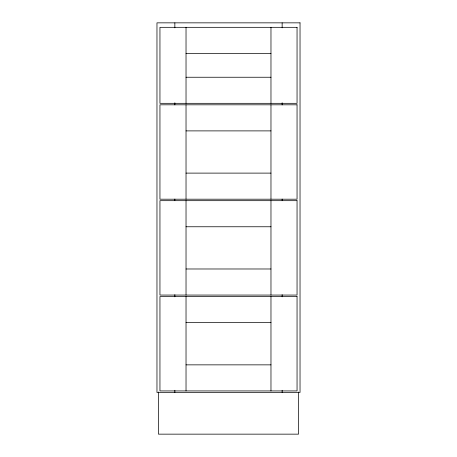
<?xml version="1.0" encoding="UTF-8"?>
<svg xmlns="http://www.w3.org/2000/svg" width="457" height="457" viewBox="0 0 457 457"><rect width="100%" height="100%" fill="white"/><g stroke="black" fill="none" stroke-linecap="round" stroke-linejoin="round"><path stroke-width="0.69" d="M186.028 53.4L270.972 53.4M186.028 77.244L270.972 77.244M186.028 130.891L270.972 130.891M186.028 173.112L270.972 173.112M186.028 226.763L270.972 226.763M186.028 268.984L270.972 268.984M186.028 322.631L270.972 322.631M186.028 364.857L270.972 364.857M298.541 392.02L298.541 434.15L158.459 434.15L158.459 392.02M282.146 22.85L282.146 27.843M282.146 102.756L282.146 104.899M282.146 199.075L282.146 200.503M282.146 294.679L282.146 296.822M282.146 390.284L282.146 392.426M270.972 27.323L270.972 103.322M270.972 104.813L270.972 199.195M270.972 200.68L270.972 295.062M270.972 296.553L270.972 390.935M186.028 27.323L186.028 103.322M186.028 104.813L186.028 199.195M186.028 200.68L186.028 295.062M186.028 296.553L186.028 390.935M174.854 22.85L174.854 27.843M174.854 102.756L174.854 104.899M174.854 199.075L174.854 200.503M174.854 294.679L174.854 296.822M174.854 390.284L174.854 392.426M300.032 22.85L156.968 22.85L156.968 392.426L300.032 392.426L300.032 22.85M297.05 27.323L159.95 27.323L159.95 103.322L297.05 103.322L297.05 27.323M297.05 104.813L159.95 104.813L159.95 199.195L297.05 199.195L297.05 104.813M297.05 200.68L159.95 200.68L159.95 295.062L297.05 295.062L297.05 200.68M297.05 296.553L159.95 296.553L159.95 390.935L297.05 390.935L297.05 296.553"/></g></svg>
